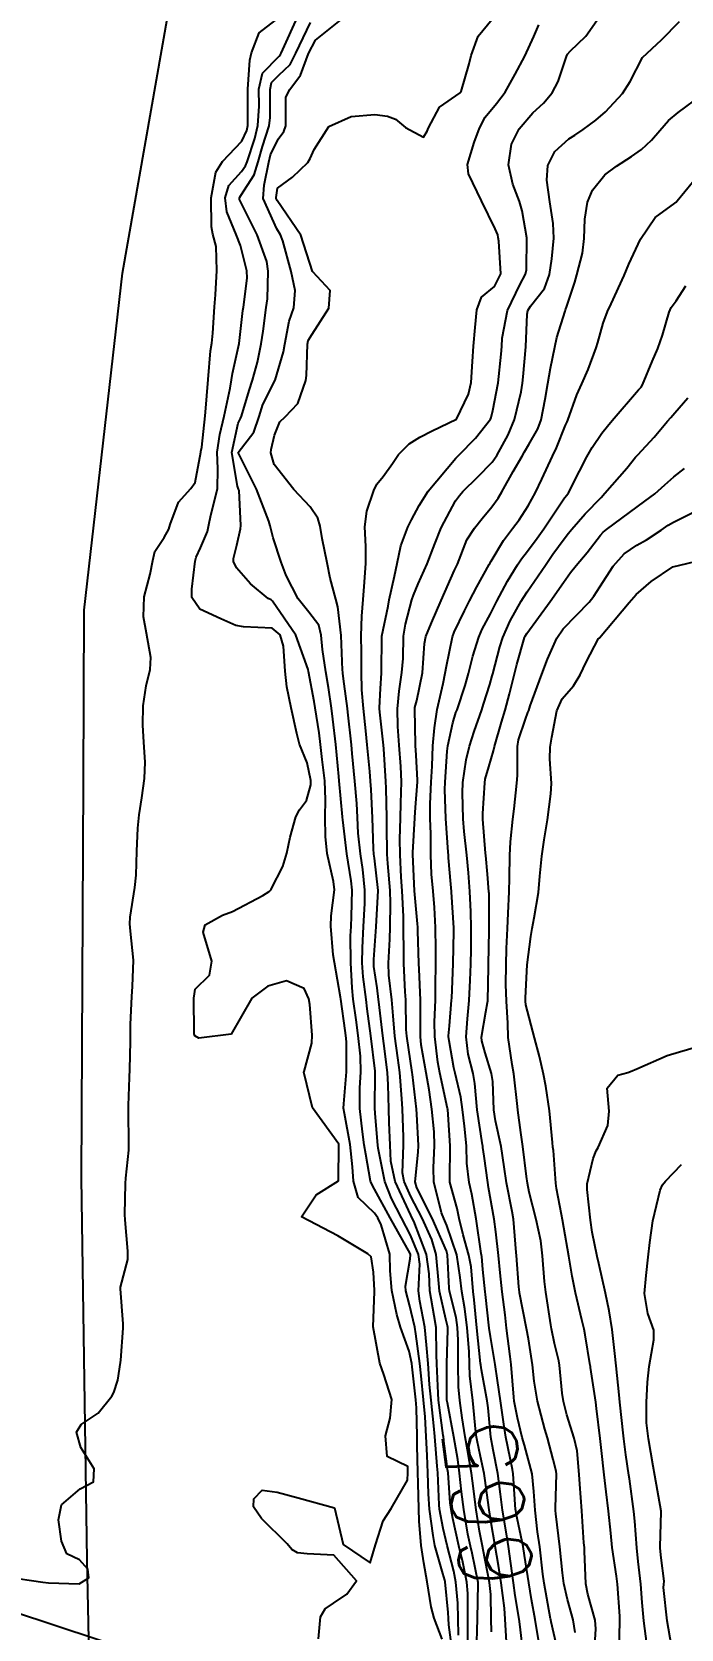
# Model space of a CAD drawing. Header units: metres. Extents: x 292545 to 299085, y 7450245 to 7463078.
# Drawn here: x 296772.5 to 296808.2, y 7460797.8 to 7460885.7 of the extents above; entities that cross this region are included whole.
import ezdxf
from ezdxf.enums import TextEntityAlignment as Align

# ---------------------------------------------------------------- set-up
doc = ezdxf.new("R2010")
doc.units = ezdxf.units.M
doc.linetypes.add('CONTINUO', pattern=[0])
for name, color, linetype in [('Cotas', 45, 'Continuous'), ('Curvas de Nivel 1m', 11, 'Continuous'), ('Curvas de Nivel 5m', 15, 'Continuous'), ('TEXTO', 45, 'Continuous'), ('Vias Primárias', 230, 'Continuous')]:
    doc.layers.add(name, color=color, linetype=linetype)
doc.styles.add('Style-STANDARD', font='STANDARD.shx')

msp = doc.modelspace()

# ---------------------------------------------------------------- linework, layer by layer
at = {"layer": 'Curvas de Nivel 1m', "flags": 128}
for points, elevation in [([(296771.133, 7460800.69), (296773.13, 7460800.401), (296773.445, 7460800.352), (296775.13, 7460800.309), (296775.657, 7460800.642), (296775.609, 7460801.115), (296775.143, 7460801.621), (296774.447, 7460801.952), (296774.155, 7460802.655), (296774.004, 7460803.824), (296774.159, 7460804.655), (296775.192, 7460805.541), (296775.918, 7460805.911), (296775.955, 7460806.632), (296775.22, 7460807.808), (296774.983, 7460808.644), (296775.237, 7460809.066), (296776.185, 7460809.689), (296776.933, 7460810.623), (296777.045, 7460810.832), (296777.262, 7460811.509), (296777.411, 7460812.479), (296777.42, 7460812.619), (296777.547, 7460814.37), (296777.549, 7460814.618), (296777.4, 7460816.542), (296777.411, 7460816.619), (296777.804, 7460818.15), (296777.816, 7460818.615), (296777.66, 7460820.326), (296777.648, 7460820.617), (296777.678, 7460822.329), (296777.7, 7460822.617), (296777.866, 7460824.158), (296777.873, 7460824.615), (296777.848, 7460826.204), (296777.854, 7460826.616), (296777.903, 7460828.171), (296777.92, 7460828.615), (296777.959, 7460830.142), (296777.962, 7460830.613), (296777.962, 7460831.077), (296778.029, 7460832.612), (296778.071, 7460833.164), (296778.116, 7460834.611), (296777.95, 7460836.221), (296777.922, 7460836.615), (296777.944, 7460836.992), (296778.202, 7460838.611), (296778.274, 7460839.294), (296778.315, 7460840.609), (296778.352, 7460841.879), (296778.427, 7460842.608), (296778.576, 7460843.54), (296778.732, 7460844.604), (296778.763, 7460845.507), (296778.694, 7460846.605), (296778.631, 7460847.544), (296778.649, 7460848.606), (296778.821, 7460849.71), (296779.045, 7460850.6), (296779.071, 7460851.262), (296778.832, 7460852.604), (296778.668, 7460853.512), (296778.704, 7460854.606), (296779.031, 7460855.847), (296779.189, 7460856.599), (296779.29, 7460857.108), (296779.812, 7460857.878), (296780.069, 7460858.337), (296780.145, 7460858.587), (296780.598, 7460859.82), (296781.269, 7460860.576), (296781.515, 7460860.906), (296781.823, 7460862.57), (296781.835, 7460862.609), (296781.876, 7460862.846), (296782.071, 7460864.567), (296782.09, 7460864.762), (296782.223, 7460866.565), (296782.365, 7460868.135), (296782.426, 7460868.563), (296782.492, 7460869.106), (296782.585, 7460870.561), (296782.639, 7460871.229), (296782.713, 7460872.559), (296782.676, 7460873.886), (296782.496, 7460874.563), (296782.415, 7460874.962), (296782.389, 7460876.565), (296782.643, 7460877.972), (296783.024, 7460878.556), (296784.074, 7460879.683), (296784.352, 7460880.266), (296784.405, 7460880.537), (296784.417, 7460882.22), (296784.412, 7460882.537), (296784.528, 7460884.135), (296784.605, 7460884.535), (296785.033, 7460885.642), (296786.153, 7460886.506)], 657), ([(296788.296, 7460797.287), (296788.414, 7460798.487), (296788.667, 7460798.935), (296789.121, 7460799.243), (296789.859, 7460799.74), (296790.383, 7460800.467), (296789.147, 7460801.881), (296787.681, 7460801.961), (296787.148, 7460802.003), (296786.84, 7460802.195), (296786.572, 7460802.509), (296785.173, 7460803.902), (296784.715, 7460804.535), (296784.742, 7460804.98), (296785.192, 7460805.464), (296786.025, 7460805.351), (296787.188, 7460805.036), (296789.183, 7460804.48), (296789.655, 7460802.475), (296791.143, 7460801.46), (296791.432, 7460802.456), (296791.852, 7460803.77), (296792.294, 7460804.443), (296793.199, 7460806.012), (296793.214, 7460806.419), (296793.206, 7460806.765), (296792.078, 7460807.314), (296791.984, 7460808.442), (296792.248, 7460809.429), (296792.332, 7460810.439), (296791.886, 7460811.824), (296791.668, 7460812.446), (296791.303, 7460814.45), (296791.376, 7460816.396), (296791.378, 7460816.449), (296791.333, 7460817.45), (296791.192, 7460818.303), (296791.023, 7460818.455), (296789.358, 7460819.453), (296787.373, 7460820.5), (296788.171, 7460821.706), (296789.393, 7460822.48), (296789.417, 7460824.48), (296789.413, 7460824.499), (296787.975, 7460826.495), (296787.501, 7460828.461), (296787.507, 7460828.5), (296787.934, 7460830.047), (296787.959, 7460830.495), (296787.832, 7460832.175), (296787.765, 7460832.497), (296787.519, 7460833.061), (296786.546, 7460833.486), (296785.52, 7460833.188), (296784.638, 7460832.533), (296783.493, 7460830.55), (296781.723, 7460830.334), (296781.491, 7460830.456), (296781.463, 7460830.57), (296781.46, 7460830.603), (296781.449, 7460832.571), (296781.452, 7460832.632), (296781.517, 7460833.027), (296782.298, 7460833.789), (296782.434, 7460834.561), (296781.96, 7460836.163), (296782.072, 7460836.565), (296783.025, 7460837.099), (296783.57, 7460837.294), (296785.233, 7460838.179), (296785.582, 7460838.399), (296785.648, 7460838.454), (296785.695, 7460838.519), (296786.342, 7460839.766), (296786.567, 7460840.51), (296786.746, 7460841.379), (296787.056, 7460842.506), (296787.258, 7460842.883), (296787.642, 7460843.397), (296787.876, 7460844.272), (296787.874, 7460844.498), (296787.668, 7460845.472), (296787.263, 7460846.504), (296787.116, 7460847.079), (296786.796, 7460848.509), (296786.567, 7460849.659), (296786.457, 7460850.513), (296786.366, 7460851.892), (296786.188, 7460852.516), (296785.756, 7460852.875), (296784.171, 7460852.958), (296783.758, 7460853.024), (296782.925, 7460853.395), (296781.766, 7460853.92), (296781.34, 7460854.574), (296781.325, 7460855.026), (296781.51, 7460856.573), (296781.572, 7460856.797), (296781.804, 7460857.296), (296782.186, 7460858.198), (296782.265, 7460858.563), (296782.369, 7460859.103), (296782.743, 7460860.557), (296782.768, 7460861.648), (296782.731, 7460862.557), (296782.87, 7460863.542), (296783.11, 7460864.552), (296783.442, 7460866.081), (296783.513, 7460866.546), (296783.562, 7460866.901), (296783.943, 7460868.54), (296784.142, 7460870.357), (296784.166, 7460870.538), (296784.374, 7460872.141), (296784.356, 7460872.536), (296784.004, 7460873.939), (296783.762, 7460874.544), (296783.26, 7460875.786), (296783.171, 7460876.553), (296783.36, 7460877.233), (296784.055, 7460877.998), (296784.287, 7460878.31), (296784.371, 7460878.537), (296784.789, 7460879.82), (296784.963, 7460880.531), (296785.029, 7460881.595), (296785.02, 7460882.531), (296785.22, 7460883.426), (296786.131, 7460884.359), (296786.212, 7460884.439), (296786.254, 7460884.519), (296786.333, 7460884.716), (296787.137, 7460886.505)], 658), ([(296795.096, 7460797.256), (296794.663, 7460798.415), (296794.496, 7460799.039), (296794.279, 7460800.419), (296794.095, 7460801.469), (296793.95, 7460802.422), (296793.843, 7460803.753), (296793.814, 7460804.424), (296793.776, 7460805.845), (296793.771, 7460806.424), (296793.731, 7460807.912), (296793.719, 7460808.425), (296793.689, 7460809.982), (296793.655, 7460810.426), (296793.455, 7460812.244), (296793.431, 7460812.428), (296793.283, 7460813.114), (296792.811, 7460814.435), (296792.617, 7460815.13), (296792.326, 7460816.44), (296792.245, 7460817.53), (296792.215, 7460818.441), (296791.751, 7460820.063), (296791.564, 7460820.448), (296791.375, 7460820.696), (296790.48, 7460821.56), (296790.23, 7460822.467), (296790.178, 7460823.245), (296790.043, 7460824.471), (296789.725, 7460826.189), (296789.68, 7460826.476), (296789.69, 7460826.721), (296789.837, 7460828.474), (296789.837, 7460830.125), (296789.807, 7460830.475), (296789.769, 7460830.749), (296789.522, 7460832.48), (296789.514, 7460832.574), (296789.185, 7460834.483), (296789.11, 7460834.914), (296788.975, 7460836.486), (296789.002, 7460837.052), (296789.186, 7460838.484), (296789.13, 7460838.942), (296788.782, 7460840.488), (296788.682, 7460841.424), (296788.67, 7460842.49), (296788.691, 7460843.441), (296788.646, 7460844.49), (296788.503, 7460845.659), (296788.409, 7460846.489), (296788.332, 7460847.133), (296788.125, 7460848.494), (296788.064, 7460848.852), (296787.743, 7460850.5), (296787.724, 7460850.601), (296787.061, 7460852.507), (296785.771, 7460854.376), (296785.694, 7460854.443), (296785.537, 7460854.524), (296784.567, 7460855.325), (296783.789, 7460856.204), (296783.621, 7460856.552), (296783.623, 7460856.724), (296783.806, 7460857.446), (296784.017, 7460858.341), (296784.026, 7460858.538), (296783.93, 7460860.451), (296783.902, 7460860.539), (296783.845, 7460860.692), (296783.537, 7460862.545), (296783.889, 7460864.159), (296784.016, 7460864.414), (296784.063, 7460864.538), (296784.48, 7460865.962), (296784.667, 7460866.532), (296784.938, 7460867.52), (296785.15, 7460868.528), (296785.258, 7460869.219), (296785.43, 7460870.525), (296785.486, 7460871.006), (296785.537, 7460872.524), (296785.457, 7460873.059), (296784.922, 7460874.531), (296784.031, 7460876.325), (296783.963, 7460876.472), (296783.956, 7460876.541), (296783.971, 7460876.604), (296784.035, 7460876.686), (296784.761, 7460877.824), (296784.989, 7460878.531), (296785.224, 7460879.375), (296785.581, 7460880.525), (296785.64, 7460880.972), (296785.636, 7460882.525), (296785.722, 7460882.91), (296786.115, 7460883.305), (296786.743, 7460883.895), (296787.056, 7460884.511), (296787.854, 7460886.198)], 659), ([(296796.006, 7460797.49), (296795.975, 7460798.397), (296795.964, 7460799.24), (296795.854, 7460800.399), (296795.739, 7460801.001), (296795.384, 7460802.407), (296795.167, 7460803.342), (296794.961, 7460804.412), (296794.939, 7460804.659), (296794.861, 7460806.413), (296794.834, 7460806.786), (296794.701, 7460808.415), (296794.65, 7460808.997), (296794.491, 7460810.418), (296794.413, 7460811.267), (296794.328, 7460812.419), (296794.245, 7460813.464), (296794.152, 7460814.422), (296793.876, 7460815.866), (296793.808, 7460816.425), (296793.869, 7460817.893), (296793.798, 7460818.425), (296793.359, 7460819.486), (296792.863, 7460820.435), (296792.311, 7460821.514), (296791.953, 7460822.444), (296791.588, 7460824.272), (296791.572, 7460824.448), (296791.436, 7460825.963), (296791.406, 7460826.451), (296791.412, 7460828.4), (296791.415, 7460828.451), (296791.411, 7460828.504), (296791.173, 7460830.455), (296790.985, 7460831.936), (296790.914, 7460832.459), (296790.758, 7460833.695), (296790.707, 7460834.462), (296790.716, 7460835.292), (296790.779, 7460836.462), (296790.851, 7460837.736), (296790.847, 7460838.461), (296790.733, 7460839.602), (296790.609, 7460840.465), (296790.488, 7460841.599), (296790.445, 7460842.468), (296790.403, 7460843.231), (296790.296, 7460844.47), (296790.155, 7460845.986), (296790.109, 7460846.466), (296789.914, 7460848.254), (296789.887, 7460848.468), (296789.716, 7460849.825), (296789.643, 7460850.392), (296789.63, 7460850.471), (296789.619, 7460850.577), (296789.54, 7460852.473), (296789.357, 7460854.064), (296789.245, 7460854.478), (296788.934, 7460855.632), (296788.772, 7460856.485), (296788.494, 7460857.808), (296788.387, 7460858.492), (296788.269, 7460858.935), (296787.834, 7460859.561), (296786.944, 7460860.509), (296785.864, 7460861.895), (296785.674, 7460862.522), (296785.69, 7460862.706), (296785.883, 7460863.503), (296786.166, 7460864.241), (296786.47, 7460864.514), (296787.161, 7460865.246), (296787.602, 7460866.503), (296787.631, 7460866.789), (296787.693, 7460868.503), (296787.739, 7460868.708), (296787.948, 7460869.058), (296788.865, 7460870.486), (296788.942, 7460871.455), (296787.983, 7460872.478), (296787.97, 7460872.5), (296787.323, 7460874.507), (296786.032, 7460876.41), (296785.978, 7460876.521), (296785.974, 7460876.58), (296786.042, 7460877.094), (296786.868, 7460877.694), (296787.718, 7460878.503), (296787.841, 7460878.726), (296788.07, 7460879.214), (296788.863, 7460880.488), (296790.089, 7460881.04), (296791.398, 7460881.149), (296792.089, 7460881.048), (296792.532, 7460880.888), (296793.093, 7460880.435), (296794.075, 7460879.903), (296794.278, 7460880.22), (296794.345, 7460880.417), (296794.952, 7460881.554), (296796.102, 7460882.334), (296796.132, 7460882.371), (296796.147, 7460882.4), (296796.585, 7460883.937), (296796.701, 7460884.394), (296797.076, 7460885.458), (296797.856, 7460886.383)], 661), ([(296796.518, 7460796.962), (296796.509, 7460798.389), (296796.513, 7460799.775), (296796.459, 7460800.39), (296796.241, 7460801.49), (296796.026, 7460802.397), (296795.685, 7460803.893), (296795.591, 7460804.404), (296795.55, 7460804.768), (296795.428, 7460806.407), (296795.402, 7460806.604), (296795.219, 7460807.994), (296795.173, 7460808.41), (296795.167, 7460808.467), (296794.905, 7460810.413), (296794.875, 7460810.796), (296794.809, 7460812.415), (296794.795, 7460812.9), (296794.765, 7460814.415), (296794.67, 7460815.056), (296794.416, 7460816.419), (296794.384, 7460817.367), (296794.239, 7460818.421), (296793.537, 7460820.262), (296793.46, 7460820.429), (296793.375, 7460820.593), (296792.526, 7460822.439), (296792.279, 7460823.566), (296792.25, 7460824.442), (296792.192, 7460825.682), (296792.162, 7460826.443), (296792.141, 7460827.759), (296792.09, 7460828.444), (296791.899, 7460830.033), (296791.846, 7460830.446), (296791.627, 7460832.333), (296791.609, 7460832.449), (296791.519, 7460833.097), (296791.35, 7460834.272), (296791.337, 7460834.453), (296791.341, 7460834.648), (296791.469, 7460836.451), (296791.583, 7460838.45), (296791.379, 7460840.231), (296791.349, 7460840.454), (296791.325, 7460840.736), (296791.273, 7460842.455), (296791.2, 7460844.008), (296791.164, 7460844.457), (296791.116, 7460845.001), (296790.986, 7460846.457), (296790.907, 7460847.242), (296790.767, 7460848.459), (296790.685, 7460849.488), (296790.666, 7460850.461), (296790.66, 7460851.54), (296790.646, 7460852.461), (296790.684, 7460853.541), (296790.76, 7460854.46), (296790.828, 7460855.414), (296790.895, 7460856.459), (296790.895, 7460857.371), (296790.855, 7460858.46), (296790.964, 7460859.326), (296791.343, 7460860.455), (296791.504, 7460860.798), (296791.855, 7460861.236), (296792.362, 7460861.948), (296792.695, 7460862.442), (296793.282, 7460863.026), (296793.877, 7460863.394), (296794.556, 7460863.747), (296795.893, 7460864.382), (296796.547, 7460865.754), (296796.702, 7460866.392), (296796.77, 7460867.551), (296796.825, 7460868.391), (296796.919, 7460869.425), (296797.001, 7460870.39), (296797.268, 7460871.089), (296797.976, 7460871.672), (296798.332, 7460872.375), (296798.218, 7460874.169), (296798.186, 7460874.377), (296798.157, 7460874.521), (296798.018, 7460874.848), (296797.268, 7460876.388), (296796.56, 7460877.883), (296796.494, 7460878.396), (296796.865, 7460879.598), (296797.165, 7460880.389), (296797.477, 7460880.998), (296798.097, 7460881.754), (296798.566, 7460882.373), (296799.123, 7460883.36), (296799.648, 7460884.357), (296800.144, 7460885.431), (296800.422, 7460886.075)], 662), ([(296796.997, 7460796.468), (296797.04, 7460798.381), (296797.083, 7460800.331), (296797.076, 7460800.381), (296796.752, 7460801.989), (296796.664, 7460802.387), (296796.522, 7460803.03), (296796.286, 7460804.393), (296796.17, 7460805.373), (296796.059, 7460806.397), (296795.956, 7460807.145), (296795.744, 7460808.402), (296795.391, 7460810.268), (296795.368, 7460810.408), (296795.361, 7460810.515), (296795.355, 7460812.409), (296795.418, 7460814.291), (296795.415, 7460814.408), (296795.4, 7460814.504), (296795.307, 7460814.861), (296794.956, 7460816.414), (296794.918, 7460816.823), (296794.779, 7460818.416), (296794.532, 7460819.242), (296793.999, 7460820.424), (296793.385, 7460821.615), (296793.005, 7460822.434), (296792.913, 7460822.92), (296792.98, 7460824.434), (296792.98, 7460824.874), (296792.917, 7460826.435), (296792.889, 7460826.995), (296792.766, 7460828.437), (296792.669, 7460829.244), (296792.507, 7460830.44), (296792.399, 7460831.546), (296792.328, 7460832.442), (296792.177, 7460833.793), (296792.149, 7460834.444), (296792.217, 7460835.78), (296792.243, 7460836.443), (296792.267, 7460837.753), (296792.239, 7460838.443), (296792.107, 7460839.936), (296792.076, 7460840.445), (296792.067, 7460842.005), (296792.061, 7460842.446), (296792.023, 7460844.073), (296792.009, 7460844.446), (296791.89, 7460846.238), (296791.874, 7460846.448), (296791.699, 7460848.091), (296791.659, 7460848.45), (296791.658, 7460848.495), (296791.714, 7460849.561), (296791.765, 7460850.407), (296791.767, 7460850.45), (296791.775, 7460852.428), (296791.776, 7460852.45), (296792.125, 7460854.091), (296792.196, 7460854.446), (296792.476, 7460855.753), (296792.622, 7460856.442), (296792.826, 7460857.421), (296793.206, 7460858.436), (296793.421, 7460858.84), (296793.835, 7460859.638), (296794.339, 7460860.423), (296795.861, 7460862.238), (296795.941, 7460862.32), (296796.025, 7460862.398), (296796.936, 7460863.33), (296797.753, 7460864.381), (296797.8, 7460864.475), (296797.898, 7460864.855), (296798.176, 7460866.376), (296798.352, 7460867.959), (296798.378, 7460868.373), (296798.405, 7460868.831), (296798.692, 7460870.369), (296799.381, 7460871.763), (296799.688, 7460872.354), (296799.747, 7460872.594), (296799.758, 7460874.354), (296799.509, 7460875.839), (296799.351, 7460876.36), (296798.994, 7460877.318), (296798.745, 7460878.37), (296798.918, 7460879.519), (296799.34, 7460880.361), (296800.092, 7460881.242), (296800.67, 7460881.772), (296801.152, 7460882.34), (296801.482, 7460882.966), (296801.944, 7460884.332), (296802.002, 7460884.464), (296802.136, 7460884.621), (296803.007, 7460885.459), (296803.605, 7460886.315)], 663), ([(296797.809, 7460797.666), (296797.805, 7460798.373), (296797.774, 7460799.726), (296797.706, 7460800.374), (296797.355, 7460802.174), (296797.314, 7460802.378), (296797.165, 7460803.209), (296796.973, 7460804.383), (296796.777, 7460805.965), (296796.72, 7460806.387), (296796.497, 7460807.672), (296796.37, 7460808.393), (296796.202, 7460809.432), (296796.081, 7460810.398), (296796.01, 7460811.149), (296795.975, 7460812.399), (296795.987, 7460813.705), (296795.948, 7460814.4), (296795.866, 7460814.959), (296795.511, 7460816.407), (296795.486, 7460816.569), (296795.393, 7460818.409), (296795.346, 7460818.618), (296794.556, 7460820.418), (296793.716, 7460822.101), (296793.624, 7460822.428), (296793.779, 7460824.057), (296793.795, 7460824.426), (296793.714, 7460826.152), (296793.691, 7460826.428), (296793.462, 7460828.327), (296793.447, 7460828.43), (296793.162, 7460830.433), (296793.131, 7460830.8), (296793.097, 7460832.434), (296793.075, 7460832.876), (296792.991, 7460834.435), (296792.989, 7460834.988), (296792.983, 7460836.436), (296792.976, 7460837.029), (296792.905, 7460838.437), (296792.85, 7460839.177), (296792.786, 7460840.438), (296792.783, 7460841.271), (296792.812, 7460842.438), (296792.829, 7460843.25), (296792.86, 7460844.438), (296792.837, 7460845.267), (296792.745, 7460846.439), (296792.665, 7460847.468), (296792.644, 7460848.441), (296792.729, 7460849.424), (296792.893, 7460850.438), (296792.951, 7460851.222), (296792.981, 7460852.438), (296793.089, 7460853.108), (296793.436, 7460854.433), (296793.517, 7460854.691), (296793.782, 7460855.331), (296794.277, 7460856.423), (296794.701, 7460857.526), (296795.057, 7460858.411), (296795.838, 7460859.88), (296796.055, 7460860.184), (296796.248, 7460860.396), (296797.053, 7460861.186), (296797.859, 7460862.023), (296798.112, 7460862.376), (296798.734, 7460863.513), (296799.089, 7460864.362), (296799.444, 7460865.893), (296799.522, 7460866.356), (296799.565, 7460866.709), (296799.702, 7460868.354), (296799.775, 7460870.167), (296799.815, 7460870.352), (296799.965, 7460870.59), (296800.739, 7460871.579), (296801.008, 7460872.34), (296801.138, 7460873.197), (296801.252, 7460874.338), (296801.217, 7460875.142), (296801.035, 7460876.34), (296800.864, 7460877.522), (296800.911, 7460878.341), (296801.296, 7460879.107), (296802.075, 7460879.806), (296802.397, 7460880.008), (296802.868, 7460880.322), (296803.564, 7460880.839), (296804.093, 7460881.286), (296805.028, 7460882.296), (296805.447, 7460882.956), (296806.133, 7460884.28), (296807.161, 7460885.251), (296808.153, 7460886.26)], 664), ([(296799.575, 7460796.355), (296799.373, 7460798.093), (296799.333, 7460798.358), (296799.126, 7460799.673), (296799.032, 7460800.361), (296799.013, 7460800.482), (296798.756, 7460802.364), (296798.682, 7460802.843), (296798.421, 7460804.368), (296798.313, 7460805.248), (296798.171, 7460806.37), (296797.909, 7460807.68), (296797.787, 7460808.374), (296797.628, 7460809.995), (296797.577, 7460810.377), (296797.27, 7460812.074), (296797.226, 7460812.335), (296797.223, 7460812.381), (296797.221, 7460812.434), (296797.019, 7460814.384), (296796.867, 7460815.935), (296796.814, 7460816.388), (296796.69, 7460817.744), (296796.578, 7460818.391), (296796.253, 7460819.503), (296796.043, 7460820.4), (296795.932, 7460820.955), (296795.527, 7460822.408), (296795.516, 7460822.53), (296795.538, 7460824.408), (296795.439, 7460826.12), (296795.408, 7460826.41), (296795.404, 7460826.45), (296794.979, 7460828.415), (296794.873, 7460829.015), (296794.705, 7460830.418), (296794.689, 7460831.231), (296794.731, 7460832.418), (296794.741, 7460833.197), (296794.752, 7460834.418), (296794.752, 7460835.211), (296794.734, 7460836.412), (296794.678, 7460837.517), (296794.604, 7460838.415), (296794.521, 7460839.345), (296794.48, 7460840.417), (296794.473, 7460841.564), (296794.446, 7460842.418), (296794.436, 7460843.214), (296794.507, 7460844.417), (296794.545, 7460845.3), (296794.586, 7460846.416), (296794.685, 7460847.407), (296794.821, 7460848.413), (296795.15, 7460849.841), (296795.275, 7460850.407), (296795.336, 7460850.799), (296795.664, 7460852.401), (296795.755, 7460852.658), (296796.329, 7460853.833), (296796.608, 7460854.392), (296797.006, 7460855.162), (296797.694, 7460856.381), (296797.731, 7460856.443), (296797.796, 7460856.562), (296798.479, 7460857.707), (296798.981, 7460858.368), (296799.345, 7460858.848), (296799.836, 7460859.621), (296800.24, 7460860.354), (296800.589, 7460861.087), (296801.179, 7460862.337), (296801.396, 7460862.808), (296801.889, 7460864.049), (296801.978, 7460864.242), (296802.015, 7460864.329), (296802.514, 7460865.717), (296802.781, 7460866.321), (296803.134, 7460867.109), (296803.57, 7460868.314), (296803.659, 7460868.599), (296803.956, 7460869.66), (296804.193, 7460870.307), (296804.399, 7460870.735), (296805.116, 7460872.293), (296805.38, 7460872.901), (296806.013, 7460874.28), (296806.827, 7460875.47), (296807.896, 7460876.261), (296807.975, 7460876.319), (296808.034, 7460876.398), (296808.87, 7460877.427)], 666), ([(296800.437, 7460797.003), (296800.211, 7460798.349), (296800.019, 7460799.451), (296799.867, 7460800.353), (296799.641, 7460801.862), (296799.559, 7460802.356), (296799.18, 7460804.179), (296799.148, 7460804.36), (296799.14, 7460804.403), (296799.002, 7460806.362), (296798.965, 7460806.603), (296798.611, 7460808.366), (296798.502, 7460809.099), (296798.317, 7460810.369), (296798.149, 7460811.486), (296798.021, 7460812.373), (296797.764, 7460813.907), (296797.694, 7460814.376), (296797.483, 7460816.215), (296797.464, 7460816.379), (296797.335, 7460817.605), (296797.277, 7460818.316), (296797.266, 7460818.381), (296797.243, 7460818.483), (296796.969, 7460820.386), (296796.733, 7460821.736), (296796.596, 7460822.392), (296796.467, 7460823.458), (296796.436, 7460824.395), (296796.34, 7460825.485), (296796.222, 7460826.398), (296796.124, 7460827.074), (296795.81, 7460828.405), (296795.746, 7460828.686), (296795.489, 7460830.171), (296795.456, 7460830.41), (296795.455, 7460830.449), (296795.499, 7460831.006), (296795.618, 7460832.408), (296795.627, 7460832.521), (296795.701, 7460834.407), (296795.742, 7460836.216), (296795.74, 7460836.398), (296795.625, 7460838.357), (296795.622, 7460838.4), (296795.587, 7460838.796), (296795.454, 7460840.255), (296795.448, 7460840.402), (296795.44, 7460840.568), (296795.3, 7460842.405), (296795.249, 7460844.006), (296795.265, 7460844.406), (296795.375, 7460846.11), (296795.41, 7460846.404), (296795.692, 7460847.673), (296795.864, 7460848.235), (296795.921, 7460848.398), (296796.374, 7460849.736), (296796.558, 7460850.392), (296796.789, 7460851.337), (296797.112, 7460852.386), (296797.309, 7460852.833), (296797.766, 7460853.68), (296798.004, 7460854.144), (296798.118, 7460854.377), (296798.692, 7460855.463), (296799.24, 7460856.366), (296799.468, 7460856.693), (296799.804, 7460857.125), (296800.336, 7460857.832), (296800.692, 7460858.347), (296801.84, 7460860.047), (296801.965, 7460860.205), (296802.051, 7460860.328), (296802.654, 7460861.523), (296803.067, 7460862.318), (296803.359, 7460862.827), (296803.882, 7460863.609), (296804.198, 7460863.995), (296804.461, 7460864.301), (296805.91, 7460865.991), (296806.043, 7460866.147), (296806.121, 7460866.278), (296806.651, 7460867.554), (296806.96, 7460868.27), (296807.216, 7460869.001), (296807.589, 7460870.264), (296807.71, 7460870.518), (296807.969, 7460870.887), (296808.511, 7460871.722)], 667), ([(296801.453, 7460796.701), (296801.102, 7460798.218), (296801.078, 7460798.34), (296801.069, 7460798.375), (296800.722, 7460800.344), (296800.65, 7460800.832), (296800.47, 7460802.347), (296800.354, 7460803.159), (296800.215, 7460804.35), (296800.152, 7460805.392), (296800.045, 7460806.352), (296799.634, 7460807.941), (296799.507, 7460808.357), (296799.239, 7460809.444), (296799.07, 7460810.362), (296799.045, 7460810.572), (296798.89, 7460812.364), (296798.839, 7460812.805), (296798.649, 7460814.366), (296798.564, 7460815.107), (296798.406, 7460816.369), (296798.295, 7460817.408), (296798.199, 7460818.371), (296798.056, 7460819.68), (296797.963, 7460820.374), (296797.66, 7460822.108), (296797.614, 7460822.378), (296797.407, 7460823.83), (296797.345, 7460824.313), (296797.341, 7460824.381), (296797.33, 7460824.465), (296797.032, 7460826.386), (296796.897, 7460827.828), (296796.802, 7460828.39), (296796.529, 7460829.45), (296796.429, 7460830.396), (296796.499, 7460831.392), (296796.595, 7460832.394), (296796.652, 7460833.521), (296796.681, 7460834.393), (296796.703, 7460835.231), (296796.699, 7460836.389), (296796.677, 7460837.284), (296796.628, 7460838.39), (296796.557, 7460839.427), (296796.456, 7460840.391), (296796.31, 7460841.705), (296796.253, 7460842.394), (296796.222, 7460843.819), (296796.248, 7460844.394), (296796.417, 7460845.641), (296796.598, 7460846.391), (296796.872, 7460847.201), (296797.282, 7460848.384), (296797.386, 7460848.703), (296797.717, 7460849.791), (296797.848, 7460850.252), (296797.883, 7460850.378), (296798.267, 7460851.853), (296798.438, 7460852.373), (296798.852, 7460853.279), (296799.455, 7460854.363), (296799.573, 7460854.564), (296799.778, 7460854.882), (296800.782, 7460856.345), (296801.195, 7460856.947), (296801.815, 7460857.807), (296802.044, 7460858.103), (296802.234, 7460858.326), (296802.968, 7460859.182), (296803.841, 7460860.081), (296804.059, 7460860.307), (296805.255, 7460861.688), (296805.744, 7460862.282), (296805.799, 7460862.346), (296805.865, 7460862.418), (296806.761, 7460863.39), (296807.502, 7460864.264), (296807.679, 7460864.478), (296807.898, 7460864.734), (296808.611, 7460865.548)], 668), ([(296802.413, 7460797.637), (296802.315, 7460798.322), (296802.002, 7460799.444), (296801.798, 7460800.33), (296801.72, 7460800.912), (296801.568, 7460802.334), (296801.358, 7460804.16), (296801.344, 7460804.338), (296801.338, 7460804.491), (296801.386, 7460806.337), (296801.369, 7460806.502), (296801.211, 7460807.147), (296800.896, 7460808.343), (296800.76, 7460808.815), (296800.344, 7460810.349), (296800.168, 7460811.447), (296800.067, 7460812.352), (296799.848, 7460813.794), (296799.743, 7460814.355), (296799.359, 7460816.323), (296799.35, 7460816.36), (296799.326, 7460816.644), (296799.191, 7460818.362), (296799.176, 7460818.531), (296799.02, 7460820.364), (296798.951, 7460820.79), (296798.649, 7460822.367), (296798.518, 7460823.253), (296798.346, 7460824.371), (296798.03, 7460825.778), (296797.937, 7460826.375), (296797.894, 7460827.94), (296797.826, 7460828.376), (296797.474, 7460829.527), (296797.283, 7460830.185), (296797.271, 7460830.383), (296797.504, 7460831.775), (296797.604, 7460832.287), (296797.613, 7460832.379), (296797.658, 7460834.252), (296797.657, 7460834.379), (296797.689, 7460836.251), (296797.689, 7460836.379), (296797.68, 7460838.281), (296797.677, 7460838.379), (296797.593, 7460839.354), (296797.497, 7460840.381), (296797.489, 7460840.497), (296797.337, 7460842.383), (296797.334, 7460842.685), (296797.443, 7460844.382), (296797.468, 7460844.568), (296797.662, 7460845.247), (296797.918, 7460846.13), (296797.981, 7460846.377), (296798.36, 7460847.707), (296798.565, 7460848.371), (296798.815, 7460849.266), (296799.09, 7460850.366), (296799.219, 7460850.876), (296799.629, 7460852.361), (296799.665, 7460852.45), (296799.755, 7460852.591), (296801.038, 7460854.341), (296801.784, 7460855.397), (296802.172, 7460855.943), (296802.47, 7460856.323), (296803.071, 7460857.05), (296803.818, 7460857.999), (296803.969, 7460858.159), (296804.147, 7460858.305), (296805.836, 7460859.563), (296806.252, 7460859.863), (296806.796, 7460860.27), (296807.353, 7460860.76), (296807.852, 7460861.207), (296808.44, 7460861.672)], 669), ([(296804.839, 7460796.539), (296804.886, 7460798.292), (296804.876, 7460798.522), (296804.743, 7460800.294), (296804.696, 7460800.736), (296804.462, 7460802.297), (296804.374, 7460803.088), (296804.257, 7460804.299), (296804.127, 7460805.367), (296804.014, 7460806.302), (296803.87, 7460807.65), (296803.797, 7460808.304), (296803.599, 7460809.955), (296803.552, 7460810.307), (296803.272, 7460812.199), (296803.257, 7460812.295), (296803.253, 7460812.31), (296802.973, 7460813.998), (296802.91, 7460814.316), (296802.794, 7460814.824), (296802.432, 7460816.323), (296802.246, 7460817.241), (296802.076, 7460818.329), (296801.795, 7460819.905), (296801.717, 7460820.335), (296801.671, 7460820.631), (296801.39, 7460822.047), (296801.349, 7460822.34), (296801.219, 7460824.141), (296801.196, 7460824.333), (296801.17, 7460824.58), (296801.007, 7460826.337), (296800.807, 7460827.69), (296800.682, 7460828.342), (296800.452, 7460829.325), (296800.185, 7460830.349), (296799.707, 7460832.16), (296799.68, 7460832.357), (296799.696, 7460832.538), (296799.785, 7460834.356), (296799.989, 7460835.92), (296800.051, 7460836.353), (296800.166, 7460836.949), (296800.409, 7460838.348), (296800.475, 7460839.23), (296800.58, 7460840.345), (296800.72, 7460841.239), (296800.889, 7460842.341), (296801.086, 7460843.777), (296801.114, 7460844.338), (296801.02, 7460845.693), (296801.036, 7460846.34), (296801.128, 7460846.891), (296801.411, 7460848.334), (296801.71, 7460848.999), (296802.332, 7460849.709), (296802.701, 7460850.32), (296803.033, 7460851.017), (296803.712, 7460852.31), (296803.728, 7460852.335), (296803.753, 7460852.357), (296805.393, 7460854.286), (296805.777, 7460854.731), (296806.604, 7460855.452), (296807.793, 7460856.26), (296809.401, 7460856.642)], 671), ([(296806.355, 7460797.013), (296806.199, 7460798.279), (296806.113, 7460799.285), (296806.038, 7460800.281), (296805.89, 7460801.538), (296805.812, 7460802.283), (296805.701, 7460803.759), (296805.655, 7460804.285), (296805.409, 7460806.08), (296805.377, 7460806.288), (296805.214, 7460807.402), (296805.093, 7460808.291), (296805.076, 7460808.44), (296804.885, 7460810.294), (296804.839, 7460810.712), (296804.676, 7460812.296), (296804.607, 7460812.97), (296804.45, 7460814.298), (296804.285, 7460815.324), (296804.083, 7460816.302), (296803.717, 7460817.928), (296803.639, 7460818.307), (296803.363, 7460819.653), (296803.26, 7460820.312), (296803.081, 7460822.006), (296803.089, 7460822.315), (296803.407, 7460823.705), (296803.584, 7460824.136), (296803.681, 7460824.307), (296804.22, 7460825.513), (296804.285, 7460826.302), (296804.179, 7460827.579), (296804.772, 7460828.297), (296805.31, 7460828.446), (296805.465, 7460828.489), (296805.815, 7460828.633), (296807.474, 7460829.367), (296808.152, 7460829.577), (296809.48, 7460829.957)], 672), ([(296807.728, 7460796.899), (296807.486, 7460798.264), (296807.286, 7460800.112), (296807.302, 7460800.267), (296807.324, 7460800.456), (296807.148, 7460801.741), (296807.089, 7460802.271), (296807.089, 7460802.336), (296807.153, 7460804.27), (296807.147, 7460804.306), (296806.8, 7460806.274), (296806.709, 7460806.774), (296806.451, 7460808.278), (296806.348, 7460809.167), (296806.338, 7460810.279), (296806.393, 7460811.402), (296806.482, 7460812.272), (296806.751, 7460813.732), (296806.747, 7460814.268), (296806.41, 7460815.17), (296806.234, 7460816.276), (296806.33, 7460817.272), (296806.436, 7460818.274), (296806.534, 7460819.093), (296806.684, 7460820.27), (296807.098, 7460821.972), (296807.233, 7460822.262), (296807.395, 7460822.462), (296808.275, 7460823.38)], 673)]:
    msp.add_lwpolyline(points, dxfattribs=dict(at, elevation=elevation))
at = {"layer": 'Curvas de Nivel 5m', "flags": 128}
for points, elevation in [([(296795.69, 7460796.401), (296795.466, 7460798.046), (296795.443, 7460798.405), (296795.433, 7460798.723), (296795.261, 7460800.408), (296795.241, 7460800.516), (296795.138, 7460800.879), (296794.706, 7460802.414), (296794.603, 7460802.974), (296794.412, 7460804.418), (296794.35, 7460805.26), (296794.32, 7460806.419), (296794.273, 7460807.359), (296794.219, 7460808.42), (296794.161, 7460809.498), (296794.076, 7460810.422), (296793.943, 7460811.746), (296793.871, 7460812.424), (296793.66, 7460814.063), (296793.602, 7460814.427), (296793.315, 7460815.652), (296793.099, 7460816.432), (296793.082, 7460816.676), (296793.34, 7460818.184), (296793.37, 7460818.403), (296793.365, 7460818.43), (296793.344, 7460818.481), (296792.249, 7460820.441), (296791.389, 7460822.02), (296791.228, 7460822.289), (296791.169, 7460822.453), (296790.898, 7460823.948), (296790.821, 7460824.459), (296790.714, 7460825.17), (296790.566, 7460826.463), (296790.576, 7460827.585), (296790.626, 7460828.463), (296790.611, 7460829.328), (296790.49, 7460830.465), (296790.376, 7460831.342), (296790.216, 7460832.469), (296790.146, 7460833.097), (296790.078, 7460834.472), (296790.068, 7460835.96), (296790.089, 7460836.472), (296790.117, 7460837.02), (296790.145, 7460838.472), (296790.102, 7460838.986), (296789.866, 7460840.476), (296789.631, 7460842.338), (296789.614, 7460842.48), (296789.613, 7460842.5), (296789.442, 7460844.482), (296789.421, 7460844.718), (296789.248, 7460846.477), (296789.092, 7460847.874), (296789.012, 7460848.48), (296788.842, 7460849.611), (296788.695, 7460850.485), (296788.512, 7460851.718), (296788.45, 7460852.49), (296788.312, 7460853.046), (296787.766, 7460853.761), (296787.189, 7460854.506), (296786.525, 7460855.774), (296786.248, 7460856.515), (296785.813, 7460857.855), (296785.646, 7460858.522), (296785.575, 7460858.773), (296784.896, 7460860.529), (296783.873, 7460862.54), (296784.745, 7460863.67), (296785.039, 7460864.529), (296785.241, 7460865.185), (296785.913, 7460866.52), (296786.37, 7460868.082), (296786.442, 7460868.515), (296786.695, 7460869.773), (296786.943, 7460870.51), (296787.025, 7460871.457), (296786.799, 7460872.512), (296786.333, 7460874.192), (296786.213, 7460874.518), (296786.016, 7460874.85), (296785.263, 7460876.528), (296785.31, 7460877.261), (296785.56, 7460878.525), (296785.659, 7460878.932), (296786.076, 7460879.792), (296786.397, 7460880.199), (296786.504, 7460880.516), (296786.511, 7460882.104), (296786.726, 7460882.514), (296787.31, 7460883.313), (296787.751, 7460884.504), (296788.14, 7460885.23), (296789.697, 7460886.475)], 660), ([(296798.655, 7460796.799), (296798.562, 7460798.366), (296798.524, 7460798.961), (296798.354, 7460800.368), (296798.202, 7460801.31), (296798.024, 7460802.371), (296797.782, 7460803.766), (296797.68, 7460804.375), (296797.457, 7460806.121), (296797.417, 7460806.378), (296797.212, 7460807.312), (296797.032, 7460808.194), (296796.996, 7460808.383), (296796.962, 7460808.648), (296796.796, 7460810.387), (296796.631, 7460811.754), (296796.6, 7460812.39), (296796.582, 7460813.092), (296796.484, 7460814.392), (296796.351, 7460815.432), (296796.182, 7460816.397), (296796.09, 7460817.158), (296795.906, 7460818.402), (296795.367, 7460820.026), (296795.192, 7460820.412), (296795.063, 7460820.726), (296794.649, 7460822.417), (296794.626, 7460823.192), (296794.686, 7460824.417), (296794.661, 7460825.181), (296794.543, 7460826.419), (296794.396, 7460827.478), (296794.223, 7460828.422), (296793.953, 7460829.958), (296793.905, 7460830.426), (296793.905, 7460832.03), (296793.902, 7460832.426), (296793.833, 7460834.123), (296793.824, 7460834.427), (296793.765, 7460836.223), (296793.76, 7460836.427), (296793.748, 7460836.611), (296793.583, 7460838.43), (296793.486, 7460840.431), (296793.485, 7460840.55), (296793.593, 7460842.43), (296793.595, 7460842.469), (296793.639, 7460843.01), (296793.753, 7460844.428), (296793.754, 7460844.528), (296793.675, 7460845.896), (296793.638, 7460846.43), (296793.638, 7460846.476), (296793.6, 7460848.431), (296793.608, 7460848.527), (296793.708, 7460848.906), (296794.015, 7460850.426), (296794.133, 7460852.038), (296794.208, 7460852.423), (296794.509, 7460853.168), (296795.043, 7460854.411), (296795.79, 7460856.072), (296795.895, 7460856.295), (296795.939, 7460856.399), (296796.469, 7460857.737), (296796.874, 7460858.389), (296797.305, 7460858.909), (296797.835, 7460859.565), (296798.177, 7460860.039), (296798.38, 7460860.375), (296799.001, 7460861.51), (296799.504, 7460862.355), (296799.636, 7460862.584), (296799.873, 7460862.991), (296800.374, 7460863.857), (296800.552, 7460864.343), (296800.772, 7460865.473), (296800.915, 7460866.34), (296801.069, 7460867.195), (296801.298, 7460868.336), (296801.412, 7460868.872), (296801.874, 7460870.331), (296801.896, 7460870.399), (296801.966, 7460870.595), (296802.394, 7460871.91), (296802.517, 7460872.325), (296802.816, 7460873.506), (296802.908, 7460874.321), (296802.958, 7460875.386), (296803.106, 7460876.319), (296803.368, 7460876.989), (296804.048, 7460877.823), (296804.689, 7460878.3), (296805.52, 7460878.83), (296806.067, 7460879.221), (296806.618, 7460879.732), (296807.076, 7460880.27), (296807.547, 7460880.806), (296808.093, 7460881.258), (296809.427, 7460882.24)], 665), ([(296803.459, 7460796.306), (296803.565, 7460797.838), (296803.528, 7460798.306), (296803.124, 7460799.729), (296803.011, 7460800.312), (296802.937, 7460802.099), (296802.924, 7460802.313), (296802.901, 7460802.57), (296802.795, 7460804.316), (296802.676, 7460805.796), (296802.647, 7460806.318), (296802.523, 7460807.628), (296802.364, 7460808.323), (296801.962, 7460809.61), (296801.783, 7460810.332), (296801.711, 7460810.787), (296801.553, 7460812.336), (296801.514, 7460812.575), (296801.285, 7460813.536), (296801.116, 7460814.342), (296801.074, 7460814.564), (296800.801, 7460816.345), (296800.736, 7460816.939), (296800.628, 7460818.347), (296800.523, 7460819.181), (296800.279, 7460820.351), (296799.898, 7460821.845), (296799.795, 7460822.356), (296799.75, 7460822.709), (296799.537, 7460824.358), (296799.424, 7460825.13), (296799.265, 7460826.362), (296799.246, 7460826.561), (296799.054, 7460828.364), (296798.954, 7460828.879), (296798.73, 7460830.368), (296798.707, 7460831.156), (296798.641, 7460832.369), (296798.608, 7460833.284), (296798.627, 7460834.369), (296798.65, 7460835.265), (296798.696, 7460836.369), (296798.738, 7460837.202), (296798.794, 7460838.368), (296798.816, 7460839.143), (296798.827, 7460840.368), (296798.855, 7460841.127), (296798.987, 7460842.366), (296799.059, 7460842.946), (296799.213, 7460844.364), (296799.24, 7460844.781), (296799.253, 7460846.364), (296799.311, 7460846.731), (296799.696, 7460847.873), (296799.822, 7460848.237), (296799.869, 7460848.358), (296799.95, 7460848.601), (296800.591, 7460850.347), (296800.899, 7460851.179), (296801.405, 7460852.335), (296801.758, 7460852.846), (296802.494, 7460853.595), (296803.192, 7460854.316), (296803.451, 7460854.638), (296803.781, 7460855.154), (296804.519, 7460856.299), (296805.117, 7460856.977), (296805.811, 7460857.452), (296806.347, 7460857.742), (296807.144, 7460858.267), (296807.538, 7460858.551), (296807.827, 7460858.711), (296808.859, 7460859.224)], 670)]:
    msp.add_lwpolyline(points, dxfattribs=dict(at, elevation=elevation))
at = {"layer": 'TEXTO', "linetype": 'CONTINUO'}
msp.add_polyline3d([(296660.814, 7460835.386, 0), (296856.809, 7460770.578, 0)], dxfattribs=at)
at = {"layer": 'Vias Primárias', "elevation": 667.587}
msp.add_lwpolyline([(296774.314, 7460616.367), (296775.407, 7460659.275), (296775.747, 7460676.33), (296776.403, 7460709.146), (296776.635, 7460728.791), (296776.332, 7460753.008), (296776.077, 7460778.021), (296775.573, 7460801.635), (296775.27, 7460822.633), (296775.368, 7460844.438), (296775.409, 7460853.876), (296777.513, 7460872.406), (296784.409, 7460911.637)], dxfattribs=at)

# ---------------------------------------------------------------- texts
at = {"layer": 'Cotas', "style": 'Style-STANDARD'}
msp.add_text('665', height=4, rotation=97.4187, dxfattribs=at).set_placement((296797.627, 7460804.671, 665), align=Align.MIDDLE_CENTER)

doc.saveas('drawing.dxf')
